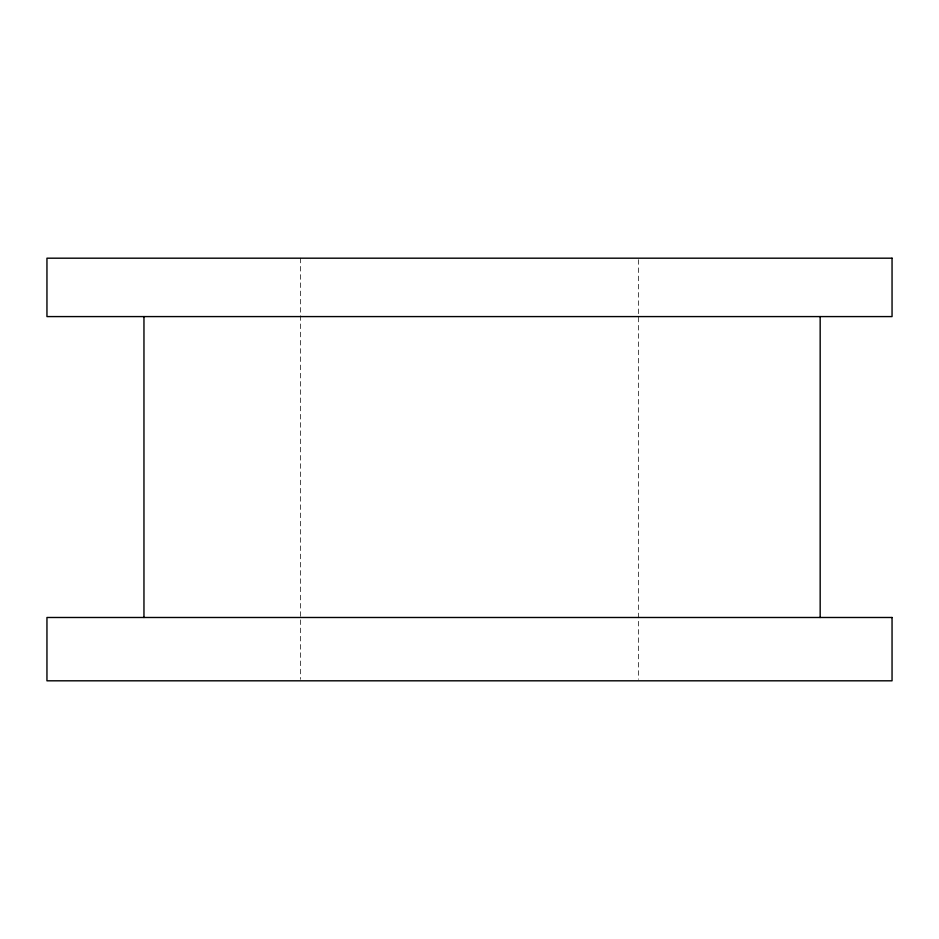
<?xml version="1.0" encoding="UTF-8"?>
<svg xmlns="http://www.w3.org/2000/svg" width="939" height="939" viewBox="0 0 939 939"><rect width="100%" height="100%" fill="white"/><g stroke="black" fill="none" stroke-linecap="round" stroke-linejoin="round"><path stroke-width="0.7" stroke-dasharray="4.7 3.52" d="M638.555 259.645L638.555 679.355M300.445 258.19L300.445 679.355"/><path stroke-width="1.41" d="M820.17 316.584L820.17 617.486M143.96 316.584L143.96 617.486M892.05 258.19L46.95 258.19L46.95 316.584L892.05 316.584L892.05 258.19M892.05 617.486L46.95 617.486L46.95 680.81L892.05 680.81L892.05 617.486"/></g></svg>
